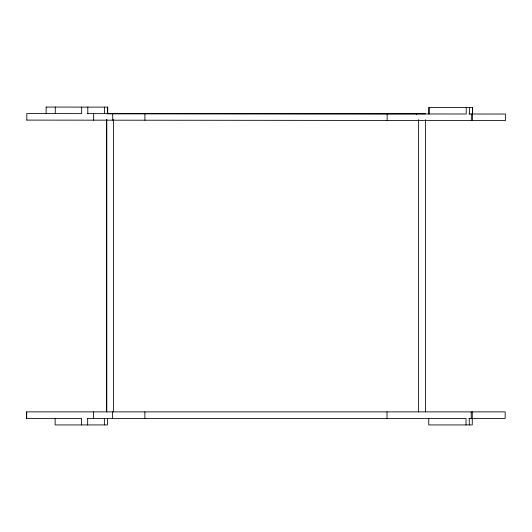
<?xml version="1.0" encoding="UTF-8"?>
<svg xmlns="http://www.w3.org/2000/svg" width="532" height="532" viewBox="0 0 532 532"><rect width="100%" height="100%" fill="white"/><g stroke="black" fill="none" stroke-linecap="round" stroke-linejoin="round"><path stroke-width="0.8" d="M26.839 120.099L26.813 113.575L81.655 113.629L81.662 107.098M46.131 113.595L46.178 107.065M55.288 113.602L55.295 107.072M87.807 113.635L87.813 107.105M93.645 120.165L93.652 113.635M104.518 113.649L104.525 107.118M107.597 113.655L107.604 107.125M107.73 113.649L107.737 107.125L46.138 107.065M112.724 120.185L112.731 113.655M144.917 120.219L144.923 113.688M387.143 120.451L387.15 113.921M428.905 113.961L428.925 107.437L472.542 107.477L472.416 114.008M429.031 113.961L429.051 107.437M466.225 107.471L466.218 114.001L87.181 113.635M469.423 114.001L469.43 107.477M471.339 120.531L471.345 114.008M472.423 107.477L472.536 120.531M107.145 113.788L425.414 113.808M87.368 418.405L466.025 418.405L466.025 424.935M468.719 418.405L505.187 418.405L505.187 411.881L26.6 411.881L26.6 418.405L81.509 418.405L81.509 424.935M468.865 114.001L505.4 114.041L505.393 120.565L26.806 120.099M387.003 411.881L387.043 418.405M472.263 411.881L472.263 424.935L428.759 424.935L428.759 418.405M471.199 411.881L471.199 418.405M469.277 418.405L469.277 424.935M425.414 119.614L425.414 411.788M418.618 119.614L418.618 411.788M416.436 113.788L416.436 114.44M144.877 411.881L144.877 418.405M113.595 119.614L113.595 411.788M112.591 411.881L112.591 418.405M107.451 418.405L107.451 424.935L55.135 424.935L55.135 418.405M106.799 119.614L106.799 411.788M106.586 119.6L106.586 411.768M104.372 418.405L104.372 424.935M93.512 411.881L93.512 418.405M87.667 418.405L87.667 424.935M26.7 411.881L26.7 418.405"/></g></svg>
